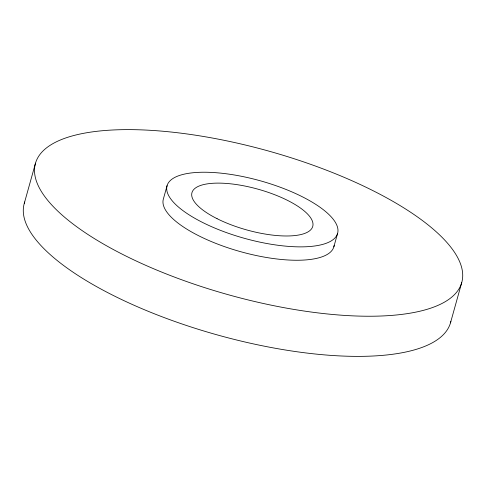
<?xml version="1.0" encoding="UTF-8"?>
<svg xmlns="http://www.w3.org/2000/svg" width="486" height="486" viewBox="0 0 486 486"><rect width="100%" height="100%" fill="white"/><g stroke="black" fill="none" stroke-linecap="round" stroke-linejoin="round"><path stroke-width="0.73" d="M24.3 203.3L35.508 163.162M167.099 185.646L163.363 199.023A88.531 29.84 15.6 0 0 242.301 252.149A88.531 29.84 15.6 0 0 334.143 245.454M333.839 246.839L337.576 233.456A88.531 29.84 15.6 0 0 216.926 172.779A88.531 29.84 15.6 0 0 202.51 222.418A88.531 29.84 15.6 0 0 337.576 233.456M450.492 322.838L461.7 282.7A221.318 74.607 15.6 0 0 160.076 130.995A221.318 74.607 15.6 0 0 124.033 255.095A221.318 74.607 15.6 0 0 461.7 282.7M450.844 321.501A221.318 74.607 15.6 0 1 216.592 334.72A221.318 74.607 15.6 0 1 24.719 201.982M217.048 218.664A62.706 21.141 15.6 0 0 312.717 226.488A62.706 21.141 15.6 0 0 227.254 183.501A62.706 21.141 15.6 0 0 217.048 218.664"/></g></svg>
